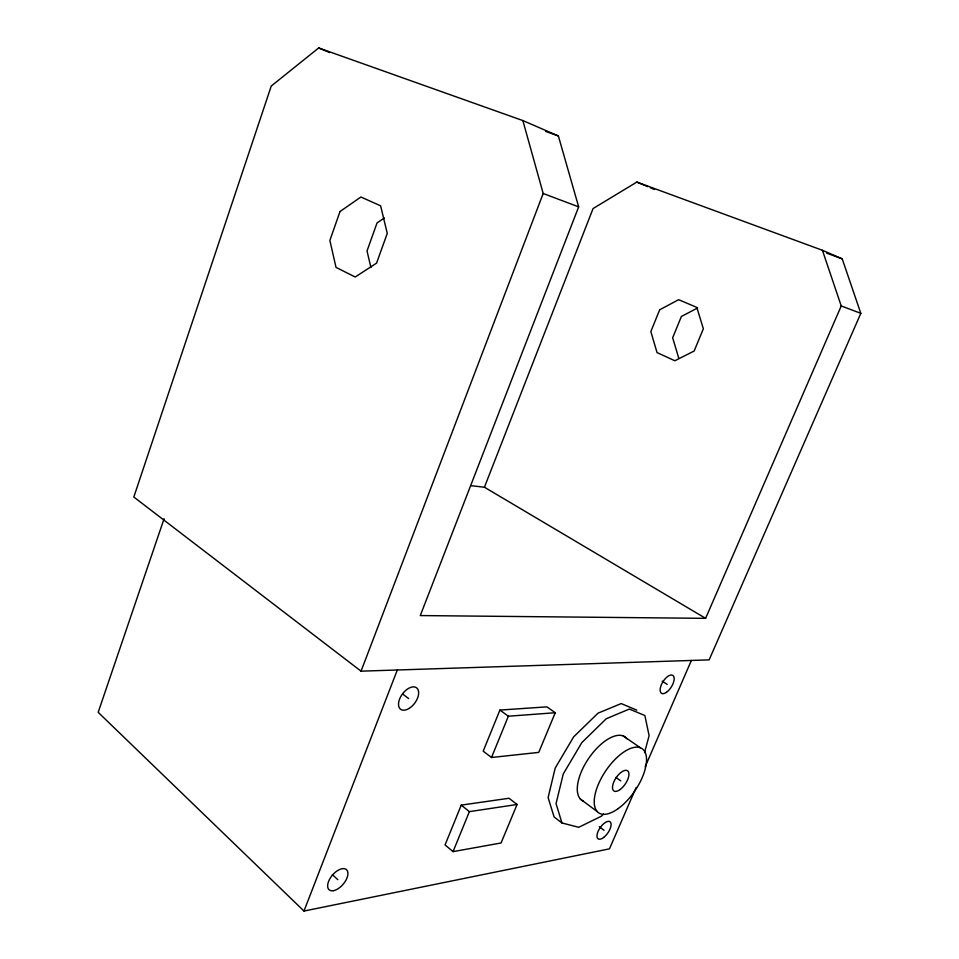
<?xml version="1.0" encoding="UTF-8"?>
<svg xmlns="http://www.w3.org/2000/svg" width="959" height="959" viewBox="0 0 959 959"><rect width="100%" height="100%" fill="white"/><g stroke="black" fill="none" stroke-linecap="round" stroke-linejoin="round"><path stroke-width="1.44" d="M644.556 752.599L649.111 735.685L644.868 715.534L629.356 709.049L606.232 718.759L581.813 742.626L563.257 773.985L556.052 803.594L561.95 822.978L578.733 827.293L601.485 816.169L603.547 814.071M164.073 518.735L98.178 712.321L303.979 911.05L609.468 848.847L636.177 787.411M361.052 671.168L543.19 193.49L522.859 120.57L318.688 47.95L271.253 86.034L133.816 497.026L361.052 671.168L709.145 659.876L860.822 313.341L842.194 258.846L822.414 250.287L636.836 182.066L593.07 208.559L484.439 487.232L471.097 485.674M303.979 911.05L397.314 669.993M522.859 120.57L558.366 135.938L578.661 206.868L420.294 615.57L705.608 618.339L841.235 305.945L822.414 250.287M461.255 805.116L445.06 844.939L453.056 851.628L501.066 842.973L517.069 804.493L509.025 798.26L461.255 805.116L469.383 811.638L517.069 804.493M499.915 710.08L483.192 751.185L491.511 757.49L538.742 752.395L555.249 712.729L546.894 706.855L499.915 710.08L508.366 716.217L555.249 712.729M453.056 851.628L469.383 811.638M491.511 757.49L508.366 716.217M645.083 766.936L691.379 660.451M384.379 217.981L377.055 222.908L367.021 250.97L370.929 267.573M697.637 307.947L681.393 316.47L672.655 337.76L678.804 358.354M545.683 131.407L558.366 135.938M826.778 253.176L842.194 258.846M543.19 193.49L578.661 206.868M841.235 305.945L860.822 313.341M636.788 710.139L621.192 703.57L598.044 713.148L573.662 736.848L555.201 768.063L548.104 797.588L554.11 816.984L561.95 822.978M318.688 47.95L329.548 52.529M636.836 182.066L647.709 186.645M650.43 187.796L654.506 189.51M484.439 487.232L705.608 618.339M662.154 681.142L667.176 684.366M623.206 735.949L640.348 747.744M615.906 777.413L620.749 780.878M580.387 799.075L597.205 811.566M599.291 826.706L604.062 830.29M402.696 694.064L408.63 698.572M332.353 874.644L337.832 879.703M583.264 801.137A38.372 17.945 -55.9 0 1 589.282 757.514A38.372 17.945 -55.9 0 1 626.946 738.742M340.025 211.519L329.872 240.421L336.01 267.369L355.202 277.007L376.575 263.114L387.268 233.385L380.627 205.825L360.896 197.015L340.025 211.519M659.684 309.793L650.837 331.574L657.023 352.564L674.848 360.764L694.148 351.018L703.355 328.781L696.821 307.407L678.624 299.688L659.684 309.793M409.049 708.461A13.39 7.672 -53.4 0 0 417.069 688.238A13.39 7.672 -53.4 0 0 399.627 698.967A13.39 7.672 -53.4 0 0 409.049 708.461M333.444 890.683A13.306 7.049 -49.6 0 0 347.901 872.762A13.306 7.049 -49.6 0 0 332.006 875.627A13.306 7.049 -49.6 0 0 333.444 890.683M666.481 692.314A10.597 4.939 -57.9 0 0 673.542 676.131A10.597 4.939 -57.9 0 0 661.434 684.618A10.597 4.939 -57.9 0 0 666.481 692.314M603.631 837.471A10.429 4.663 -55.2 0 0 610.356 822.043A10.429 4.663 -55.2 0 0 598.116 831.333A10.429 4.663 -55.2 0 0 603.631 837.471M620.161 789.521A12.179 5.562 -56 0 0 628.097 771.3A12.179 5.562 -56 0 0 613.88 781.777A12.179 5.562 -56 0 0 620.161 789.521M618.255 808.569A38.756 17.694 -56 0 0 644.04 750.513A38.756 17.694 -56 0 0 598.86 783.179A38.756 17.694 -56 0 0 618.255 808.569"/></g></svg>
